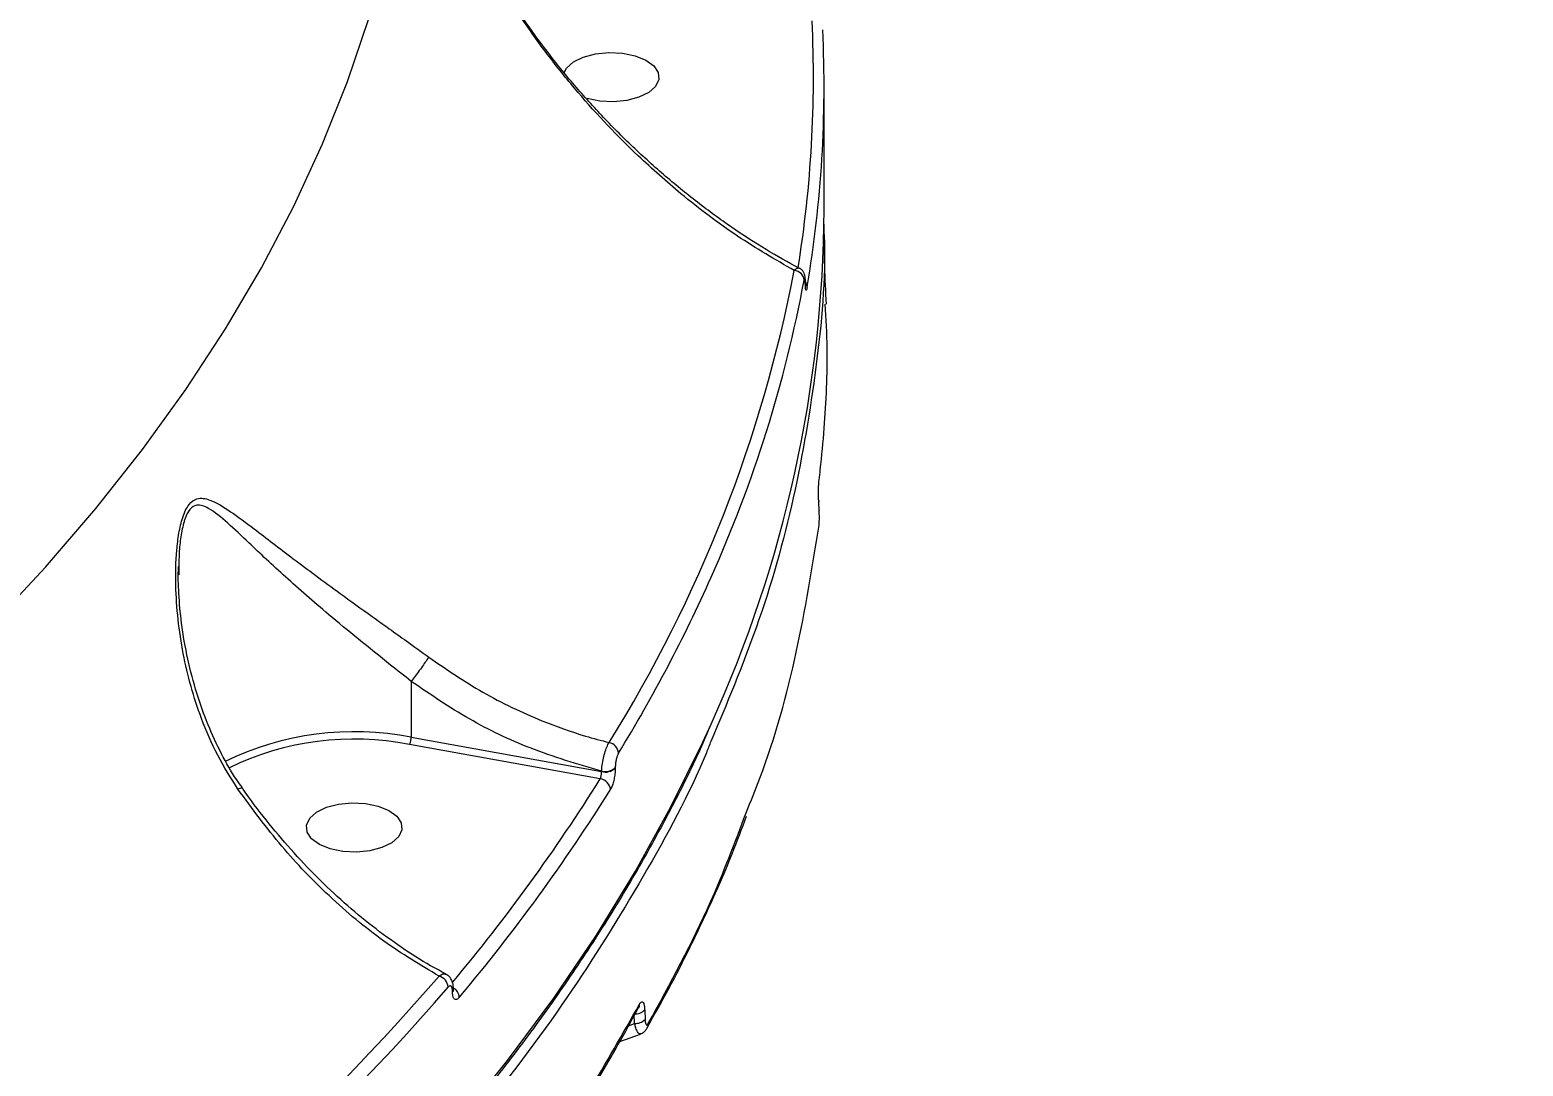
# Model space of a CAD drawing. Header units: millimetres. Extents: x -8092 to 6423, y -6886 to 5604.
# Drawn here: x 275.5 to 415.7, y -1931.8 to -1834.5 of the extents above; entities that cross this region are included whole.
import ezdxf

# ---------------------------------------------------------------- set-up
doc = ezdxf.new("R2010")
doc.units = ezdxf.units.MM
for name, color, linetype in [('DIKOM_ОБЪЕКТ', 7, 'Continuous'), ('DIKOM_РАЗМЕР_ЗОНА', 7, 'Continuous'), ('DIKOM_РАЗМЕР_ОБЪЕКТА', 7, 'Continuous')]:
    doc.layers.add(name, color=color, linetype=linetype)
doc.styles.add('style1', font='arial.ttf', dxfattribs={"width": 0.8})
doc.dimstyles.new('1-50', dxfattribs={"dimtxt": 300, "dimasz": 200, "dimexe": 100, "dimexo": 0, "dimgap": 100, "dimtad": 1, "dimtxsty": 'style1', "dimcen": 200, "dimclrd": 7, "dimclre": 7, "dimclrt": 7, "dimadec": 1, "dimazin": 2, "dimtfac": 1, "dimtmove": 0, "dimatfit": 2, "dimfxl": 0, "dimlwd": 25, "dimlwe": 18, "dimarcsym": 0})

# ---------------------------------------------------------------- blocks, each defined once
blk = doc.blocks.new('*D9')
at = {"layer": 'Defpoints', "color": 0, "transparency": 16777216}
for p in [(-8092.06, -86.27), (4664.84, -1471.84), (4664.84, -6785.92)]:
    blk.add_point(p, dxfattribs=at)
at = {"layer": 'DIKOM_РАЗМЕР_ЗОНА', "color": 7, "lineweight": 18, "transparency": 16777216}
for p, q in [((-8092.06, -86.27), (-8092.06, -6885.92)), ((4664.84, -1471.84), (4664.84, -6885.92))]:
    blk.add_line(p, q, dxfattribs=at)
at = {"layer": 'DIKOM_РАЗМЕР_ЗОНА', "color": 7, "lineweight": 25, "transparency": 16777216}
blk.add_line((-7892.06, -6785.92), (4464.84, -6785.92), dxfattribs=at)
at = {"layer": 'DIKOM_РАЗМЕР_ЗОНА', "color": 7, "transparency": 16777216}
for points in [[(-7892.06, -6752.58), (-7892.06, -6819.25), (-8092.06, -6785.92)], [(4464.84, -6752.58), (4464.84, -6819.25), (4664.84, -6785.92)]]:
    blk.add_solid(points, dxfattribs=at)
at = {"layer": 'DIKOM_РАЗМЕР_ЗОНА', "color": 7, "transparency": 16777216, "insert": (-2159.84, -6532.75), "char_height": 300, "attachment_point": 5, "style": 'style1'}
blk.add_mtext('12760', dxfattribs=at)
blk = doc.blocks.new('*D10')
at = {"layer": 'Defpoints', "color": 0, "transparency": 16777216}
for p in [(-65.22, 5603.5), (2870.75, -5504.88), (6323.39, -5504.88)]:
    blk.add_point(p, dxfattribs=at)
at = {"layer": 'DIKOM_РАЗМЕР_ЗОНА', "color": 7, "lineweight": 18, "transparency": 16777216}
for p, q in [((-65.22, 5603.5), (6423.39, 5603.5)), ((2870.75, -5504.88), (6423.39, -5504.88))]:
    blk.add_line(p, q, dxfattribs=at)
at = {"layer": 'DIKOM_РАЗМЕР_ЗОНА', "color": 7, "lineweight": 25, "transparency": 16777216}
blk.add_line((6323.39, 5403.5), (6323.39, -5304.88), dxfattribs=at)
at = {"layer": 'DIKOM_РАЗМЕР_ЗОНА', "color": 7, "transparency": 16777216}
for points in [[(6290.06, 5403.5), (6356.72, 5403.5), (6323.39, 5603.5)], [(6290.06, -5304.88), (6356.72, -5304.88), (6323.39, -5504.88)]]:
    blk.add_solid(points, dxfattribs=at)
at = {"layer": 'DIKOM_РАЗМЕР_ЗОНА', "color": 7, "transparency": 16777216, "insert": (6070.22, 308.83), "char_height": 300, "attachment_point": 5, "rotation": 90, "style": 'style1'}
blk.add_mtext('11100', dxfattribs=at)
blk = doc.blocks.new('*D11')
at = {"layer": 'Defpoints', "color": 0, "transparency": 16777216}
for p in [(-6092.06, -310.77), (2568.27, -2361.54), (2568.27, -4925.78)]:
    blk.add_point(p, dxfattribs=at)
at = {"layer": 'DIKOM_РАЗМЕР_ОБЪЕКТА', "color": 7, "lineweight": 18, "transparency": 16777216}
for p, q in [((-6092.06, -310.77), (-6092.06, -5025.78)), ((2568.27, -2361.54), (2568.27, -5025.78))]:
    blk.add_line(p, q, dxfattribs=at)
at = {"layer": 'DIKOM_РАЗМЕР_ОБЪЕКТА', "color": 7, "lineweight": 25, "transparency": 16777216}
blk.add_line((-5892.06, -4925.78), (2368.27, -4925.78), dxfattribs=at)
at = {"layer": 'DIKOM_РАЗМЕР_ОБЪЕКТА', "color": 7, "transparency": 16777216}
for points in [[(-5892.06, -4892.44), (-5892.06, -4959.11), (-6092.06, -4925.78)], [(2368.27, -4892.44), (2368.27, -4959.11), (2568.27, -4925.78)]]:
    blk.add_solid(points, dxfattribs=at)
at = {"layer": 'DIKOM_РАЗМЕР_ОБЪЕКТА', "color": 7, "transparency": 16777216, "insert": (-2605.9, -4672.61), "char_height": 300, "attachment_point": 5, "style": 'style1'}
blk.add_mtext('8660', dxfattribs=at)

msp = doc.modelspace()

# ---------------------------------------------------------------- linework, layer by layer
at = {"layer": 'DIKOM_ОБЪЕКТ', "color": 7, "linetype": 'Continuous', "lineweight": 15}
for p, q in [((350.064, -1851.374), (350.064, -1839.802)), ((348.305, -1858.178), (348.301, -1858.225)), ((348.301, -1858.313), (348.301, -1858.225)), ((348.305, -1858.266), (348.301, -1858.313)), ((348.305, -1858.266), (348.305, -1858.178)), ((349.56, -1878.774), (349.558, -1878.822)), ((349.603, -1879.675), (349.558, -1878.822)), ((349.604, -1879.627), (349.603, -1879.675)), ((289.489, -1884.908), (289.478, -1885.698)), ((311.293, -1895.698), (311.293, -1900.939)), ((311.293, -1900.939), (329.175, -1904.165)), ((329.05, -1904.844), (311.129, -1901.611)), ((330.459, -1903.788), (330.459, -1903.835)), ((329.175, -1904.165), (329.175, -1904.118)), ((315.174, -1924.837), (315.174, -1924.769)), ((315.257, -1924.632), (315.257, -1924.563)), ((332.651, -1926.377), (332.651, -1926.376)), ((331.695, -1928.054), (332.276, -1927.81)), ((332.276, -1927.81), (332.244, -1926.915)), ((333.219, -1926.549), (333.25, -1927.442)), ((330.888, -1929.517), (332.818, -1928.813))]:
    msp.add_line(p, q, dxfattribs=at)
at = {"layer": 'DIKOM_ОБЪЕКТ', "color": 7, "linetype": 'Continuous', "lineweight": 15, "flags": 128}
for points in [[(271.915, -1890.36), (276.955, -1884.949), (281.672, -1879.462), (286.062, -1873.903), (290.122, -1868.278), (293.846, -1862.592), (297.231, -1856.85), (300.275, -1851.057), (302.975, -1845.22), (305.328, -1839.342), (307.331, -1833.431)], [(325.642, -1838.515), (325.886, -1838.084), (326.526, -1837.512), (327.453, -1837.057), (328.592, -1836.755), (329.849, -1836.63), (331.124, -1836.693), (332.314, -1836.938), (333.32, -1837.346), (334.063, -1837.883), (334.482, -1838.507), (334.543, -1839.166), (334.241, -1839.807), (333.601, -1840.378), (332.674, -1840.833), (331.535, -1841.135), (330.278, -1841.26), (329.003, -1841.197), (327.814, -1840.952), (327.814, -1840.952)], [(274.155, -1975.413), (280.999, -1970.218), (287.547, -1964.923), (293.794, -1959.532), (299.735, -1954.05), (305.364, -1948.482), (310.678, -1942.832), (315.67, -1937.105), (320.338, -1931.306), (324.677, -1925.439), (328.684, -1919.51), (332.355, -1913.524), (335.687, -1907.485), (338.678, -1901.4), (339.449, -1899.7)], [(303.691, -1911.414), (302.684, -1911.006), (301.941, -1910.469), (301.522, -1909.845), (301.461, -1909.186), (301.763, -1908.545), (302.403, -1907.974), (303.33, -1907.519), (304.469, -1907.216), (305.726, -1907.091), (307.002, -1907.154), (308.191, -1907.399), (309.197, -1907.807), (309.94, -1908.344), (310.359, -1908.968), (310.42, -1909.627), (310.118, -1910.268), (309.478, -1910.839), (308.551, -1911.294), (307.412, -1911.597), (306.155, -1911.722), (304.88, -1911.659), (303.691, -1911.414)]]:
    msp.add_lwpolyline(points, dxfattribs=at)
at = {"layer": 'DIKOM_ОБЪЕКТ', "color": 7, "linetype": 'Continuous', "lineweight": 15}
for centre, radius, start, end in [((237.242, -1838.94), 111.821, 350.80381, 2.70834), ((237.919, -1839.796), 112.144, 350.32396, 2.70665), ((232.071, -1850.785), 117.994, 335.50898, 359.71394), ((219.069, -1832.382), 130.563, 328.06979, 349.08143), ((347.216, -1858.089), 0.978, 4.51681, 86.91467), ((226.382, -1835.202), 123.926, 335.85091, 349.39363), ((347.648, -1858.658), 0.82, 0.93484, 37.49354), ((208.245, -1827.385), 143.674, 328.51008, 335.96521), ((305.939, -1928.08), 27.663, 78.83908, 115.9838), ((305.939, -1927.956), 26.851, 78.85343, 115.87371), ((329.664, -1902.513), 1.1, 4.2228, 78.86518), ((329.526, -1902.825), 1.34, 254.79615, 314.08039), ((329.526, -1902.872), 1.34, 254.78989, 314.08665), ((182.841, -1813.349), 172.477, 320.10958, 327.96236), ((328.896, -1905.943), 1.109, 4.35491, 82.0206), ((183.256, -1814.018), 173.115, 319.96411, 327.95971), ((129.177, -1762.868), 244.72, 304.45473, 319.01581), ((313.599, -1924.491), 1.167, 3.76965, 74.32612), ((129.607, -1763.548), 245.277, 304.45518, 319.01534), ((314.942, -1924.555), 0.316, 317.40364, 357.90497), ((314.942, -1924.624), 0.315, 317.37285, 358.71614), ((314.682, -1925.436), 1.12, 2.97904, 59.19646), ((332.057, -1926.052), 0.677, 330.25113, 3.53796), ((332.342, -1925.697), 1.222, 265.39298, 315.81895), ((332.371, -1926.59), 1.224, 265.54844, 315.90251), ((332.856, -1927.877), 0.704, 329.6378, 3.5325)]:
    msp.add_arc(centre, radius, start, end, dxfattribs=at)
for points, knots in [([(347.268, -1857.112), (345.481, -1856.076), (341.883, -1853.989), (336.979, -1850.276), (331.939, -1845.824), (327.796, -1841.467), (324.234, -1837.048), (321.73, -1833.588), (320.241, -1831.173), (319.521, -1830.006)], [0, 0, 0, 0, 0.1738748, 0.3501401, 0.4880601, 0.6922754, 0.7971162, 0.9019389, 1, 1, 1, 1]), ([(347.729, -1856.895), (346.69, -1856.324), (344.563, -1855.157), (341.367, -1853.071), (338.149, -1850.724), (334.983, -1848.138), (331.921, -1845.355), (329.017, -1842.42), (326.306, -1839.376), (323.813, -1836.25), (321.564, -1833.128), (320.241, -1830.99), (319.607, -1829.964)], [0, 0, 0, 0, 0.0999215, 0.2045375, 0.3099559, 0.4160041, 0.5213116, 0.6240347, 0.723772, 0.8203378, 0.9137803, 1, 1, 1, 1]), ([(350.012, -1852.754), (350.03, -1853.112), (350.259, -1857.58), (349.439, -1866.166), (347.396, -1878.456), (344.107, -1890.209), (340.922, -1897.783), (339.427, -1901.339)], [0, 0, 0, 0, 0.0219472, 0.2736527, 0.5255628, 0.7772684, 1, 1, 1, 1]), ([(350.277, -1860.257), (350.217, -1859.071), (350.087, -1856.519), (350.079, -1854.066), (350.074, -1852.752)], [0, 0, 0, 0, 0.4644927, 1, 1, 1, 1]), ([(347.268, -1857.112), (347.283, -1857.094), (347.386, -1856.97), (347.557, -1856.831), (347.679, -1856.869), (347.733, -1856.886)], [0, 0, 0, 0, 0.0872383, 0.5981918, 1, 1, 1, 1]), ([(348.305, -1858.18), (348.305, -1858.165), (348.307, -1858.02), (348.297, -1857.825), (348.27, -1857.596), (348.192, -1857.352), (348.051, -1857.124), (347.889, -1856.951), (347.758, -1856.901), (347.728, -1856.889)], [0, 0, 0, 0, 0.0279021, 0.2711048, 0.4682418, 0.6031062, 0.7572703, 0.9431116, 1, 1, 1, 1]), ([(348.301, -1858.225), (348.3, -1858.149), (348.298, -1857.997), (348.285, -1857.858), (348.264, -1857.794), (348.234, -1857.823), (348.208, -1857.92), (348.193, -1858), (348.191, -1858.012)], [0, 0, 0, 0, 0.1673184, 0.3344476, 0.5091349, 0.713069, 0.9577328, 1, 1, 1, 1]), ([(348.467, -1858.645), (348.464, -1858.662), (348.442, -1858.789), (348.404, -1858.94), (348.359, -1858.981), (348.327, -1858.878), (348.305, -1858.663), (348.302, -1858.43), (348.301, -1858.313)], [0, 0, 0, 0, 0.0392455, 0.2872395, 0.4951986, 0.6710058, 0.8353117, 1, 1, 1, 1]), ([(348.319, -1858.653), (348.319, -1858.653), (348.321, -1858.661), (348.316, -1858.626), (348.31, -1858.534), (348.304, -1858.374), (348.306, -1858.222), (348.307, -1858.163)], [0, 0, 0, 0, 0.00299434, 0.19085644, 0.43772452, 0.78280051, 1, 1, 1, 1]), ([(349.592, -1876.767), (349.631, -1876.443), (349.825, -1874.821), (350.204, -1870.664), (350.46, -1865.459), (350.252, -1861.63), (350.178, -1860.261)], [0, 0, 0, 0, 0.05782264, 0.28912626, 0.74575999, 1, 1, 1, 1]), ([(349.558, -1878.822), (349.552, -1878.675), (349.54, -1878.382), (349.537, -1877.881), (349.547, -1877.413), (349.566, -1877.021), (349.583, -1876.85), (349.592, -1876.767)], [0, 0, 0, 0, 0.2064383, 0.4133366, 0.6142116, 0.8134753, 1, 1, 1, 1]), ([(295.031, -1905.826), (294.368, -1904.775), (293.032, -1902.658), (291.203, -1898.407), (289.714, -1893.049), (289.124, -1887.665), (289.206, -1883.875), (289.466, -1881.746), (289.82, -1880.193), (290.402, -1878.975), (291.294, -1878.381), (292.581, -1878.618), (294.323, -1879.699), (296.842, -1881.58), (299.537, -1883.66), (302.324, -1885.745), (304.777, -1887.546), (307.619, -1889.592), (310.452, -1891.609), (312.253, -1892.917), (312.944, -1893.419)], [0, 0, 0, 0, 0.0563559, 0.1136152, 0.2103718, 0.3099855, 0.3619824, 0.3883031, 0.4153395, 0.44574, 0.4741005, 0.5167992, 0.5802338, 0.6452966, 0.7405624, 0.789712, 0.8388457, 0.8993622, 0.9613626, 1, 1, 1, 1]), ([(349.605, -1879.627), (349.594, -1879.428), (349.578, -1879.143), (349.565, -1878.859), (349.561, -1878.774)], [0, 0, 0, 0, 0.7000027, 1, 1, 1, 1]), ([(311.295, -1895.693), (311.294, -1895.692), (310.648, -1895.175), (308.963, -1893.839), (306.325, -1891.72), (302.945, -1888.935), (299.422, -1885.83), (296.362, -1882.996), (294.05, -1880.749), (292.46, -1879.463), (291.281, -1878.991), (290.516, -1879.414), (290.148, -1880.137), (289.864, -1881.006), (289.649, -1882.086), (289.484, -1883.525), (289.487, -1884.487), (289.489, -1884.908)], [0, 0, 0, 0, 0.0000498, 0.0590039, 0.1536202, 0.2483618, 0.3985857, 0.549021, 0.6475885, 0.7457607, 0.8083762, 0.8483662, 0.8819749, 0.8911912, 0.9301978, 0.9694758, 1, 1, 1, 1]), ([(349.588, -1881.015), (349.592, -1880.971), (349.603, -1880.87), (349.615, -1880.633), (349.62, -1880.321), (349.617, -1879.978), (349.607, -1879.776), (349.603, -1879.675)], [0, 0, 0, 0, 0.1487924, 0.3486895, 0.5573434, 0.7790265, 1, 1, 1, 1]), ([(342.738, -1908.039), (343.18, -1906.959), (345.22, -1901.971), (347.667, -1892.954), (348.948, -1884.995), (349.588, -1881.015)], [0, 0, 0, 0, 0.1214169, 0.5607082, 1, 1, 1, 1]), ([(295.444, -1905.664), (295.265, -1905.422), (294.522, -1904.419), (293.432, -1902.449), (292.163, -1899.739), (291.108, -1896.77), (290.273, -1893.573), (289.714, -1890.421), (289.462, -1887.517), (289.401, -1885.738), (289.449, -1884.921), (289.449, -1884.911)], [0, 0, 0, 0, 0.04057611, 0.16849259, 0.30389631, 0.44685418, 0.59670464, 0.75420327, 0.88258419, 0.99856794, 1, 1, 1, 1]), ([(312.944, -1893.419), (312.931, -1893.439), (312.879, -1893.516), (312.73, -1893.734), (312.448, -1894.133), (312.057, -1894.673), (311.649, -1895.226), (311.413, -1895.537), (311.295, -1895.693)], [0, 0, 0, 0, 0.0380921, 0.14919324, 0.36188484, 0.57458834, 0.78728933, 1, 1, 1, 1]), ([(312.944, -1893.419), (314.613, -1894.56), (317.989, -1896.87), (323.004, -1899.237), (327.012, -1900.678), (329.134, -1901.238), (329.877, -1901.435)], [0, 0, 0, 0, 0.3181964, 0.6439649, 0.8752521, 1, 1, 1, 1]), ([(311.293, -1895.698), (311.293, -1895.697), (311.293, -1895.695), (311.294, -1895.693), (311.295, -1895.693)], [0, 0, 0, 0, 0.61600095, 1, 1, 1, 1]), ([(329.175, -1904.118), (326.92, -1903.461), (322.678, -1902.225), (316.637, -1899.327), (313.088, -1896.917), (311.293, -1895.698)], [0, 0, 0, 0, 0.3593332, 0.6759035, 1, 1, 1, 1]), ([(-68.935, -2068.174), (-66.915, -2068.167), (-61.055, -2068.147), (-51.36, -2067.989), (-39.862, -2067.646), (-28.385, -2067.14), (-16.94, -2066.471), (-5.535, -2065.641), (5.822, -2064.65), (17.122, -2063.499), (28.356, -2062.189), (39.517, -2060.72), (50.595, -2059.094), (61.583, -2057.312), (72.472, -2055.374), (83.255, -2053.284), (93.922, -2051.042), (104.466, -2048.65), (114.879, -2046.11), (125.153, -2043.423), (135.281, -2040.591), (145.255, -2037.618), (155.067, -2034.504), (164.71, -2031.253), (174.177, -2027.866), (183.46, -2024.346), (192.553, -2020.696), (201.449, -2016.919), (210.142, -2013.017), (218.623, -2008.993), (226.889, -2004.85), (234.931, -2000.591), (242.744, -1996.22), (250.322, -1991.739), (257.659, -1987.152), (264.75, -1982.462), (271.59, -1977.673), (278.172, -1972.789), (284.493, -1967.812), (290.548, -1962.747), (296.331, -1957.598), (301.838, -1952.368), (307.065, -1947.061), (312.009, -1941.681), (316.664, -1936.233), (321.029, -1930.72), (325.098, -1925.147), (328.869, -1919.518), (332.344, -1913.838), (335.497, -1908.109), (337.835, -1903.49), (339.012, -1900.769), (339.35, -1899.987)], [0, 0, 0, 0, 0.010755, 0.031188, 0.0516214, 0.0720549, 0.0924885, 0.1129222, 0.1333561, 0.15379, 0.1742242, 0.1946585, 0.2150931, 0.2355279, 0.2559631, 0.2763985, 0.2968343, 0.3172704, 0.337707, 0.3581439, 0.3785814, 0.3990192, 0.4194576, 0.4398964, 0.4603359, 0.480776, 0.5012166, 0.5216576, 0.5420994, 0.5625419, 0.5829847, 0.6034284, 0.6238724, 0.644317, 0.664762, 0.6852074, 0.7056531, 0.7260988, 0.7465444, 0.7669897, 0.7874344, 0.8078781, 0.8283207, 0.8487615, 0.8692003, 0.8896364, 0.9100693, 0.9304985, 0.9509233, 0.9713433, 0.991758, 1, 1, 1, 1]), ([(311.129, -1901.611), (311.135, -1901.602), (311.148, -1901.583), (311.178, -1901.525), (311.218, -1901.422), (311.26, -1901.262), (311.288, -1901.092), (311.291, -1900.99), (311.293, -1900.939)], [0, 0, 0, 0, 0.0701662, 0.141461, 0.3561315, 0.5707106, 0.7853568, 1, 1, 1, 1]), ([(339.427, -1901.339), (339.289, -1901.689), (337.606, -1905.957), (333.199, -1914.005), (326.067, -1925.538), (317.465, -1936.936), (307.563, -1948.174), (296.531, -1959), (284.448, -1969.388), (271.395, -1979.32), (257.16, -1988.958), (241.743, -1998.255), (225.17, -2007.17), (208.54, -2015.152), (192.061, -2022.263), (175.91, -2028.576), (159.128, -2034.501), (141.753, -2040.016), (123.972, -2045.065), (105.876, -2049.624), (89.458, -2053.301), (78.938, -2055.348), (74.654, -2056.181)], [0, 0, 0, 0, 0.0049824, 0.0607473, 0.1164693, 0.1738098, 0.2311972, 0.2885377, 0.3442597, 0.4000246, 0.4557466, 0.5130872, 0.5704743, 0.6278149, 0.6763107, 0.7248633, 0.7734157, 0.8224283, 0.8714409, 0.9192192, 0.967106, 1, 1, 1, 1]), ([(329.175, -1904.118), (329.183, -1903.987), (329.203, -1903.657), (329.299, -1903.059), (329.46, -1902.406), (329.662, -1901.82), (329.805, -1901.563), (329.877, -1901.435)], [0, 0, 0, 0, 0.14239783, 0.35725893, 0.57168911, 0.78575558, 1, 1, 1, 1]), ([(330.761, -1902.433), (330.727, -1902.497), (330.66, -1902.627), (330.569, -1902.923), (330.5, -1903.253), (330.464, -1903.555), (330.46, -1903.721), (330.459, -1903.788)], [0, 0, 0, 0, 0.2143005, 0.4284682, 0.642892, 0.8577024, 1, 1, 1, 1]), ([(330.459, -1903.835), (330.456, -1903.933), (330.451, -1904.181), (330.396, -1904.631), (330.293, -1905.124), (330.157, -1905.567), (330.053, -1905.762), (330.002, -1905.859)], [0, 0, 0, 0, 0.14077715, 0.35529747, 0.57000967, 0.78495346, 1, 1, 1, 1]), ([(329.05, -1904.844), (329.064, -1904.811), (329.092, -1904.746), (329.13, -1904.597), (329.158, -1904.431), (329.173, -1904.281), (329.174, -1904.198), (329.175, -1904.165)], [0, 0, 0, 0, 0.21505496, 0.42998967, 0.64482279, 0.85927219, 1, 1, 1, 1]), ([(295.031, -1905.826), (295.072, -1905.805), (295.188, -1905.743), (295.358, -1905.668), (295.396, -1905.68), (295.418, -1905.687)], [0, 0, 0, 0, 0.1828028, 0.5309631, 1, 1, 1, 1]), ([(313.914, -1923.367), (312.169, -1922.332), (308.633, -1920.234), (303.665, -1916.037), (299.023, -1911.254), (296.373, -1907.65), (295.031, -1905.826)], [0, 0, 0, 0, 0.2536058, 0.5139752, 0.7539735, 1, 1, 1, 1]), ([(314.585, -1923.182), (314.094, -1922.926), (312.681, -1922.192), (310.359, -1920.695), (307.645, -1918.725), (304.99, -1916.511), (302.427, -1914.094), (299.973, -1911.497), (297.672, -1908.724), (296.153, -1906.774), (295.456, -1905.719), (295.43, -1905.678)], [0, 0, 0, 0, 0.07069257, 0.20330818, 0.33619755, 0.46936707, 0.60222153, 0.73349434, 0.86442668, 0.99484612, 1, 1, 1, 1]), ([(333.559, -1927.834), (335.627, -1924.033), (339.185, -1917.495), (341.69, -1910.83), (342.738, -1908.039)], [0, 0, 0, 0, 0.5813205, 1, 1, 1, 1]), ([(333.509, -1928.1), (334.367, -1926.569), (336.297, -1923.128), (338.923, -1917.723), (341.173, -1912.668), (342.34, -1909.528), (342.781, -1908.341)], [0, 0, 0, 0, 0.2352145, 0.5286663, 0.8218061, 1, 1, 1, 1]), ([(313.914, -1923.367), (314.006, -1923.306), (314.214, -1923.168), (314.443, -1923.125), (314.541, -1923.204), (314.562, -1923.221)], [0, 0, 0, 0, 0.3888837, 0.8709413, 1, 1, 1, 1]), ([(315.252, -1924.567), (315.253, -1924.527), (315.262, -1924.273), (315.179, -1923.88), (314.929, -1923.43), (314.675, -1923.279), (314.579, -1923.222)], [0, 0, 0, 0, 0.0734351, 0.4671359, 0.7978588, 1, 1, 1, 1]), ([(315.174, -1924.769), (315.17, -1924.682), (315.161, -1924.508), (315.095, -1924.341), (314.997, -1924.268), (314.881, -1924.293), (314.799, -1924.377), (314.763, -1924.414)], [0, 0, 0, 0, 0.2039729, 0.4079943, 0.6135146, 0.8265219, 1, 1, 1, 1]), ([(315.801, -1925.378), (315.745, -1925.435), (315.621, -1925.563), (315.444, -1925.601), (315.294, -1925.487), (315.193, -1925.233), (315.18, -1924.969), (315.174, -1924.837)], [0, 0, 0, 0, 0.1741726, 0.3895722, 0.5957917, 0.7978681, 1, 1, 1, 1]), ([(315.269, -1924.803), (315.27, -1924.805), (315.271, -1924.81), (315.26, -1924.751), (315.258, -1924.671), (315.257, -1924.632)], [0, 0, 0, 0, 0.1809092, 0.5970506, 1, 1, 1, 1]), ([(318.83, -1948.224), (318.909, -1948.116), (320.473, -1945.994), (323.265, -1941.862), (327.162, -1935.839), (330.28, -1930.674), (331.993, -1927.529), (332.621, -1926.377)], [0, 0, 0, 0, 0.0147831, 0.290018, 0.565667, 0.8408518, 1, 1, 1, 1]), ([(318.943, -1947.802), (319.194, -1947.452), (320.446, -1945.699), (323.569, -1941.18), (328.063, -1934.253), (331.176, -1928.759), (332.733, -1926.01)], [0, 0, 0, 0, 0.04806255, 0.24032288, 0.61987976, 1, 1, 1, 1]), ([(332.733, -1926.01), (332.782, -1925.935), (332.88, -1925.785), (333.018, -1925.767), (333.127, -1925.913), (333.196, -1926.187), (333.212, -1926.434), (333.219, -1926.549)], [0, 0, 0, 0, 0.2131402, 0.4264759, 0.6305943, 0.8289303, 1, 1, 1, 1]), ([(332.807, -1928.78), (332.766, -1928.788), (332.674, -1928.806), (332.513, -1928.567), (332.373, -1928.207), (332.302, -1927.917), (332.276, -1927.81)], [0, 0, 0, 0, 0.2390356, 0.5335684, 0.8281685, 1, 1, 1, 1]), ([(333.25, -1927.442), (333.255, -1927.519), (333.265, -1927.684), (333.311, -1927.867), (333.38, -1927.969), (333.467, -1927.967), (333.528, -1927.878), (333.559, -1927.834)], [0, 0, 0, 0, 0.1798331, 0.3800806, 0.5811979, 0.7906877, 1, 1, 1, 1]), ([(332.807, -1928.784), (332.847, -1928.775), (332.99, -1928.74), (333.189, -1928.585), (333.367, -1928.4), (333.435, -1928.27), (333.462, -1928.221)], [0, 0, 0, 0, 0.1295437, 0.4706195, 0.7962771, 1, 1, 1, 1])]:
    msp.add_open_spline(points, degree=3, knots=knots, dxfattribs=at)

# ---------------------------------------------------------------- dimensions: what is measured, and where the dimension line sits
at = {"layer": 'DIKOM_РАЗМЕР_ЗОНА'}
dim = msp.add_linear_dim(base=(6323.39, -5504.88), p1=(-65.219, 5603.501), p2=(2870.746, -5504.88), angle=90, text='11100', dimstyle='1-50', dxfattribs=at)
dim.commit()
dim.dimension.update_dxf_attribs({"geometry": '*D10', "text_midpoint": (6323.39, 308.825), "dimtype": 160})
dim = msp.add_linear_dim(base=(4664.839, -6785.918), p1=(-8092.064, -86.271), p2=(4664.839, -1471.84), text='12760', dimstyle='1-50', dxfattribs=at)
dim.commit()
dim.dimension.update_dxf_attribs({"geometry": '*D9', "text_midpoint": (-2159.843, -6785.918), "dimtype": 160})
at = {"layer": 'DIKOM_РАЗМЕР_ОБЪЕКТА'}
dim = msp.add_linear_dim(base=(2568.274, -4925.777), p1=(-6092.064, -310.768), p2=(2568.274, -2361.54), text='8660', dimstyle='1-50', dxfattribs=at)
dim.commit()
dim.dimension.update_dxf_attribs({"geometry": '*D11', "text_midpoint": (-2605.904, -4925.777), "dimtype": 160})

doc.saveas('drawing.dxf')
